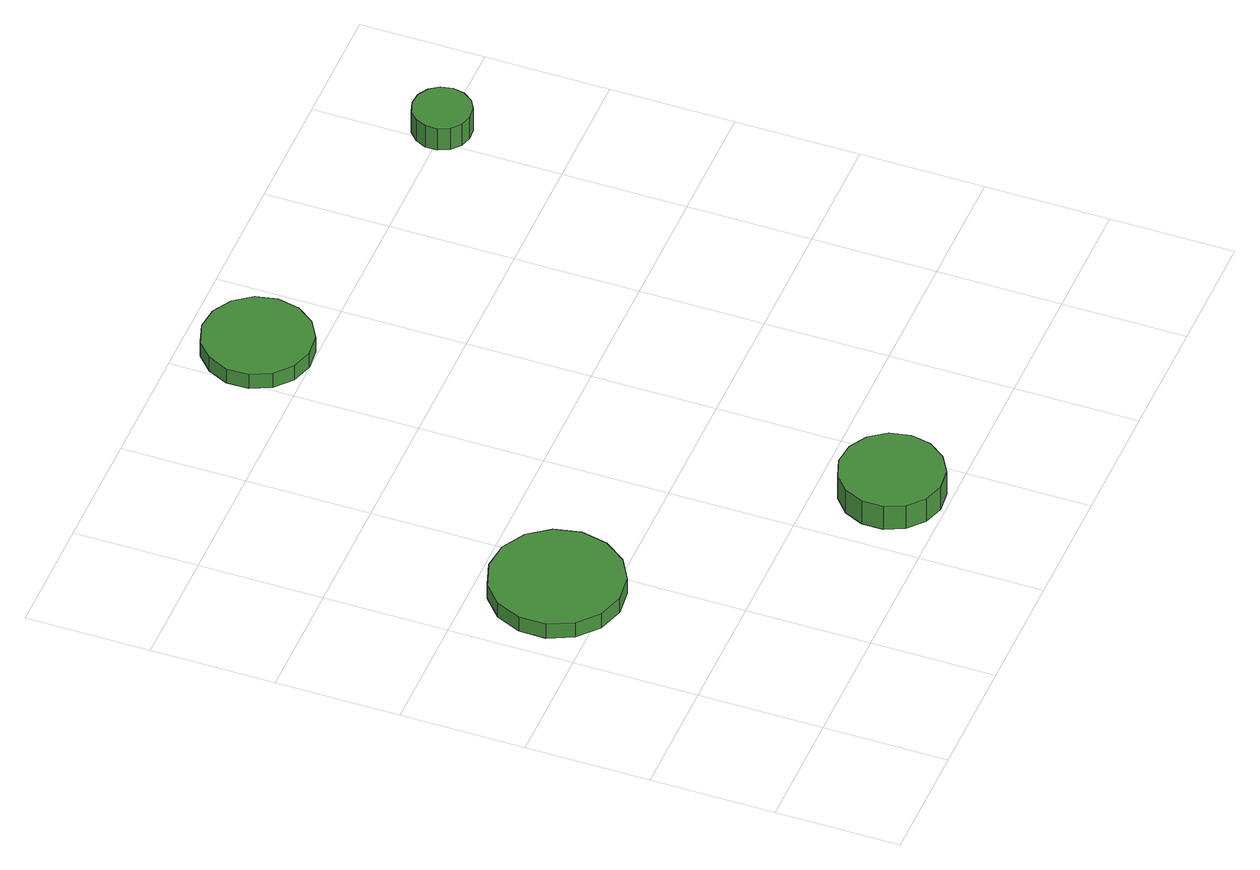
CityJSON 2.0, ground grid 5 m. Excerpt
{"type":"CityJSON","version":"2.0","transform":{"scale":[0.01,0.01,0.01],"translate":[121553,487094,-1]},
"CityObjects":{
"tree1":{"type":"SolitaryVegetationObject","attributes":{"function":"something"},"geometry":[{"type":"MultiSurface","lod":"1","boundaries":[[[0,1,2,3,4,5,6,7,8,9,10,11,12,13,14]],[[15,16,17,18,19,20,21,22,23,24,25,26,27,28,29]],[[0,29,28,1]],[[1,28,27,2]],[[2,27,26,3]],[[3,26,25,4]],[[4,25,24,5]],[[5,24,23,6]],[[6,23,22,7]],[[7,22,21,8]],[[8,21,20,9]],[[9,20,19,10]],[[10,19,18,11]],[[11,18,17,12]],[[12,17,16,13]],[[13,16,15,14]],[[14,15,29,0]]]}]},
"tree2":{"type":"SolitaryVegetationObject","attributes":{"function":"something"},"geometry":[{"type":"MultiSurface","lod":"1","boundaries":[[[30,31,32,33,34,35,36,37,38,39,40,41,42,43,44]],[[45,46,47,48,49,50,51,52,53,54,55,56,57,58,59]],[[30,59,58,31]],[[31,58,57,32]],[[32,57,56,33]],[[33,56,55,34]],[[34,55,54,35]],[[35,54,53,36]],[[36,53,52,37]],[[37,52,51,38]],[[38,51,50,39]],[[39,50,49,40]],[[40,49,48,41]],[[41,48,47,42]],[[42,47,46,43]],[[43,46,45,44]],[[44,45,59,30]]]}]},
"tree3":{"type":"SolitaryVegetationObject","attributes":{"function":"something"},"geometry":[{"type":"MultiSurface","lod":"1","boundaries":[[[60,61,62,63,64,65,66,67,68,69,70,71,72,73,74]],[[75,76,77,78,79,80,81,82,83,84,85,86,87,88,89]],[[60,89,88,61]],[[61,88,87,62]],[[62,87,86,63]],[[63,86,85,64]],[[64,85,84,65]],[[65,84,83,66]],[[66,83,82,67]],[[67,82,81,68]],[[68,81,80,69]],[[69,80,79,70]],[[70,79,78,71]],[[71,78,77,72]],[[72,77,76,73]],[[73,76,75,74]],[[74,75,89,60]]]}]},
"tree4":{"type":"SolitaryVegetationObject","attributes":{"function":"something"},"geometry":[{"type":"MultiSurface","lod":"1","boundaries":[[[90,91,92,93,94,95,96,97,98,99,100,101,102,103,104]],[[105,106,107,108,109,110,111,112,113,114,115,116,117,118,119]],[[90,119,118,91]],[[91,118,117,92]],[[92,117,116,93]],[[93,116,115,94]],[[94,115,114,95]],[[95,114,113,96]],[[96,113,112,97]],[[97,112,111,98]],[[98,111,110,99]],[[99,110,109,100]],[[100,109,108,101]],[[101,108,107,102]],[[102,107,106,103]],[[103,106,105,104]],[[104,105,119,90]]]}]}
},
"vertices":[
[614,1199,130],[591,1306,130],[527,1394,130],[432,1449,130],[323,1460,130],[219,1426,130],[138,1353,130],[93,1253,130],[93,1144,130],[138,1044,130],[219,971,130],[323,937,130],[432,948,130],[527,1003,130],[591,1091,130],[591,1091,58],[527,1003,58],[432,948,58],[323,937,58],[219,971,58],[138,1044,58],[93,1144,58],[93,1253,58],[138,1353,58],[219,1426,58],[323,1460,58],[432,1449,58],[527,1394,58],[591,1306,58],[614,1199,58],
[1509,224,173],[1492,307,173],[1441,376,173],[1368,419,173],[1283,428,173],[1202,401,173],[1139,344,173],[1104,267,173],[1104,181,173],[1139,104,173],[1202,47,173],[1283,20,173],[1368,29,173],[1441,72,173],[1492,141,173],[1492,141,58],[1441,72,58],[1368,29,58],[1283,20,58],[1202,47,58],[1139,104,58],[1104,181,58],[1104,267,58],[1139,344,58],[1202,401,58],[1283,428,58],[1368,419,58],[1441,376,58],[1492,307,58],[1509,224,58],
[1409,2717,130],[1390,2805,130],[1337,2878,130],[1259,2923,130],[1169,2933,130],[1084,2905,130],[1017,2844,130],[980,2762,130],[980,2672,130],[1017,2590,130],[1084,2530,130],[1169,2502,130],[1259,2511,130],[1337,2556,130],[1390,2629,130],[1390,2629,59],[1337,2556,59],[1259,2511,59],[1169,2502,59],[1084,2530,59],[1017,2590,59],[980,2672,59],[980,2762,59],[1017,2844,59],[1084,2905,59],[1169,2933,59],[1259,2923,59],[1337,2878,59],[1390,2805,59],[1409,2717,59],
[2689,2508,167],[2679,2555,167],[2651,2594,167],[2609,2618,167],[2561,2623,167],[2515,2608,167],[2479,2576,167],[2459,2532,167],[2459,2483,167],[2479,2439,167],[2515,2407,167],[2561,2392,167],[2609,2397,167],[2651,2421,167],[2679,2460,167],[2679,2460,59],[2651,2421,59],[2609,2397,59],[2561,2392,59],[2515,2407,59],[2479,2439,59],[2459,2483,59],[2459,2532,59],[2479,2576,59],[2515,2608,59],[2561,2623,59],[2609,2618,59],[2651,2594,59],[2679,2555,59],[2689,2508,59]
]}
